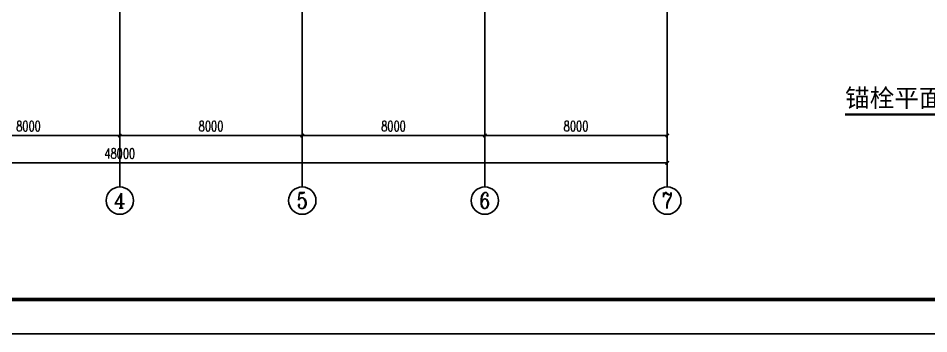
# Model space of a CAD drawing. Header units: millimetres. Extents: x 6950065 to 7140129, y 16284814 to 19754034.
# Drawn here: x 6996890 to 7036803, y 18629910 to 18643730 of the extents above; entities that cross this region are included whole.
import ezdxf
from ezdxf.enums import TextEntityAlignment as Align

# ---------------------------------------------------------------- set-up
doc = ezdxf.new("R2010")
doc.units = ezdxf.units.MM
doc.header["$LTSCALE"] = 1500
doc.header["$MEASUREMENT"] = 0
doc.linetypes.add('DOTE', pattern=[2.42, 2, -0.2, 0.02, -0.2])
doc.layers.get('Defpoints').update_dxf_attribs({"color": 1})
for name, color, linetype in [('AXIS_TEXT', 7, 'Continuous'), ('C型钢', 6, 'Continuous'), ('DIM_ELEV', 3, 'Continuous'), ('DIM_SYMB', 165, 'Continuous'), ('DOTE', 250, 'DOTE'), ('TK', 4, 'Continuous')]:
    doc.layers.add(name, color=color, linetype=linetype)
doc.styles.add('_TCH_AXIS', font='COMPLEX', dxfattribs={"bigfont": 'GBCBIG'})
doc.styles.add('_TCH_DIM_T3', font='SIMPLEX', dxfattribs={"width": 0.705882, "bigfont": 'GBCBIG'})
doc.styles.add('_TCH_DYN', font='')
doc.styles.add('COMPLEX', font='COMPLEX')
doc.styles.get('_TCH_DYN').set_extended_font_data('SimSun')
doc.dimstyles.new('_TCH_ARCH&&150', dxfattribs={"dimtxt": 446.25, "dimasz": 150, "dimexe": 375, "dimexo": 450, "dimgap": 189.375, "dimtad": 1, "dimdec": 0, "dimzin": 0, "dimdsep": 46, "dimtxsty": '_TCH_DIM_T3', "dimblk": 'ARCHTICK', "dimcen": 0.09, "dimclrt": 7, "dimazin": 2, "dimtfac": 1, "dimtdec": 0, "dimtix": 1, "dimtmove": 2, "dimatfit": 3, "dimfxl": 0, "dimtolj": 1, "dimtzin": 0, "dimarcsym": 0})

# ---------------------------------------------------------------- blocks, each defined once
blk = doc.blocks.new('GeYuanFrame_61683632', base_point=(20.09, 4.53))
at = {"layer": 'TK'}
blk.add_lwpolyline([(20.09, 4.53), (20.09, 598.53), (861.09, 598.53), (861.09, 4.53)], close=True, dxfattribs=at)
at = {"layer": 'TK', "const_width": 1}
blk.add_lwpolyline([(45.09, 588.53), (851.09, 588.53), (851.09, 14.53), (45.09, 14.53)], close=True, dxfattribs=at)
blk = doc.blocks.new('_ArchTick')
at = {"color": 0, "linetype": 'ByBlock', "const_width": 0.4}
blk.add_lwpolyline([(-0.5, -0.5), (0.5, 0.5)], dxfattribs=at)
blk = doc.blocks.new('*D1551')
at = {"layer": 'Defpoints', "color": 0}
for p in [(6993342, 18642342), (7001342, 18642342), (7001342, 18638592)]:
    blk.add_point(p, dxfattribs=at)
at = {"layer": 'DIM_ELEV', "color": 0, "lineweight": -2}
for p, q in [((6993342, 18641892), (6993342, 18638217)), ((7001342, 18641892), (7001342, 18638217)), ((6993342, 18638592), (7001342, 18638592))]:
    blk.add_line(p, q, dxfattribs=at)
at = {"layer": 'DIM_ELEV', "color": 0, "lineweight": -2, "xscale": 150, "yscale": 150, "zscale": 150, "rotation": 180}
blk.add_blockref('_ArchTick', (6993342, 18638592), dxfattribs=at)
at = {"layer": 'DIM_ELEV', "color": 0, "lineweight": -2, "xscale": 150, "yscale": 150, "zscale": 150}
blk.add_blockref('_ArchTick', (7001342, 18638592), dxfattribs=at)
at = {"layer": 'DIM_ELEV', "color": 7, "insert": (6997342, 18639004), "char_height": 446.2, "attachment_point": 5, "style": '_TCH_DIM_T3'}
blk.add_mtext('\\A1;8000', dxfattribs=at)
blk = doc.blocks.new('*D1552')
at = {"layer": 'Defpoints', "color": 0}
for p in [(7001342, 18642342), (7009342, 18642342), (7009342, 18638592)]:
    blk.add_point(p, dxfattribs=at)
at = {"layer": 'DIM_ELEV', "color": 0, "lineweight": -2}
for p, q in [((7001342, 18641892), (7001342, 18638217)), ((7009342, 18641892), (7009342, 18638217)), ((7001342, 18638592), (7009342, 18638592))]:
    blk.add_line(p, q, dxfattribs=at)
at = {"layer": 'DIM_ELEV', "color": 0, "lineweight": -2, "xscale": 150, "yscale": 150, "zscale": 150, "rotation": 180}
blk.add_blockref('_ArchTick', (7001342, 18638592), dxfattribs=at)
at = {"layer": 'DIM_ELEV', "color": 0, "lineweight": -2, "xscale": 150, "yscale": 150, "zscale": 150}
blk.add_blockref('_ArchTick', (7009342, 18638592), dxfattribs=at)
at = {"layer": 'DIM_ELEV', "color": 7, "insert": (7005342, 18639004), "char_height": 446.2, "attachment_point": 5, "style": '_TCH_DIM_T3'}
blk.add_mtext('\\A1;8000', dxfattribs=at)
blk = doc.blocks.new('*D1553')
at = {"layer": 'Defpoints', "color": 0}
for p in [(7009342, 18642342), (7017342, 18642342), (7017342, 18638592)]:
    blk.add_point(p, dxfattribs=at)
at = {"layer": 'DIM_ELEV', "color": 0, "lineweight": -2}
for p, q in [((7009342, 18641892), (7009342, 18638217)), ((7017342, 18641892), (7017342, 18638217)), ((7009342, 18638592), (7017342, 18638592))]:
    blk.add_line(p, q, dxfattribs=at)
at = {"layer": 'DIM_ELEV', "color": 0, "lineweight": -2, "xscale": 150, "yscale": 150, "zscale": 150, "rotation": 180}
blk.add_blockref('_ArchTick', (7009342, 18638592), dxfattribs=at)
at = {"layer": 'DIM_ELEV', "color": 0, "lineweight": -2, "xscale": 150, "yscale": 150, "zscale": 150}
blk.add_blockref('_ArchTick', (7017342, 18638592), dxfattribs=at)
at = {"layer": 'DIM_ELEV', "color": 7, "insert": (7013342, 18639004), "char_height": 446.2, "attachment_point": 5, "style": '_TCH_DIM_T3'}
blk.add_mtext('\\A1;8000', dxfattribs=at)
blk = doc.blocks.new('*D1554')
at = {"layer": 'Defpoints', "color": 0}
for p in [(7017342, 18642342), (7025342, 18642342), (7025342, 18638592)]:
    blk.add_point(p, dxfattribs=at)
at = {"layer": 'DIM_ELEV', "color": 0, "lineweight": -2}
for p, q in [((7017342, 18641892), (7017342, 18638217)), ((7025342, 18641892), (7025342, 18638217)), ((7017342, 18638592), (7025342, 18638592))]:
    blk.add_line(p, q, dxfattribs=at)
at = {"layer": 'DIM_ELEV', "color": 0, "lineweight": -2, "xscale": 150, "yscale": 150, "zscale": 150, "rotation": 180}
blk.add_blockref('_ArchTick', (7017342, 18638592), dxfattribs=at)
at = {"layer": 'DIM_ELEV', "color": 0, "lineweight": -2, "xscale": 150, "yscale": 150, "zscale": 150}
blk.add_blockref('_ArchTick', (7025342, 18638592), dxfattribs=at)
at = {"layer": 'DIM_ELEV', "color": 7, "insert": (7021342, 18639004), "char_height": 446.2, "attachment_point": 5, "style": '_TCH_DIM_T3'}
blk.add_mtext('\\A1;8000', dxfattribs=at)
blk = doc.blocks.new('*D1555')
at = {"layer": 'Defpoints', "color": 0}
for p in [(6977342, 18642342), (7025342, 18642342), (7025342, 18637392)]:
    blk.add_point(p, dxfattribs=at)
at = {"layer": 'DIM_ELEV', "color": 0, "lineweight": -2}
for p, q in [((6977342, 18641892), (6977342, 18637017)), ((7025342, 18641892), (7025342, 18637017)), ((6977342, 18637392), (7025342, 18637392))]:
    blk.add_line(p, q, dxfattribs=at)
at = {"layer": 'DIM_ELEV', "color": 0, "lineweight": -2, "xscale": 150, "yscale": 150, "zscale": 150, "rotation": 180}
blk.add_blockref('_ArchTick', (6977342, 18637392), dxfattribs=at)
at = {"layer": 'DIM_ELEV', "color": 0, "lineweight": -2, "xscale": 150, "yscale": 150, "zscale": 150}
blk.add_blockref('_ArchTick', (7025342, 18637392), dxfattribs=at)
at = {"layer": 'DIM_ELEV', "color": 7, "insert": (7001342, 18637804), "char_height": 446.2, "attachment_point": 5, "style": '_TCH_DIM_T3'}
blk.add_mtext('\\A1;48000', dxfattribs=at)
blk = doc.blocks.new('_AXISO')
blk.add_circle((0, 0), 0.5)
at = {"layer": 'AXIS_TEXT', "style": 'COMPLEX', "width": 1.041667}
blk.add_attdef('A', text='', height=0.56, dxfattribs=at).set_placement((-0.25, -0.28), (0.25, -0.28), align=Align.FIT)

msp = doc.modelspace()

# ---------------------------------------------------------------- linework, layer by layer
at = {"layer": 'DIM_ELEV'}
for p, q in [((7001341.7, 18642341.6), (7001341.7, 18636341.6)), ((7009341.7, 18642341.6), (7009341.7, 18636341.6)), ((7017341.7, 18642341.6), (7017341.7, 18636341.6)), ((7025341.7, 18642341.6), (7025341.7, 18636341.6))]:
    msp.add_line(p, q, dxfattribs=at)
at = {"layer": 'DIM_SYMB', "const_width": 105}
msp.add_lwpolyline([(7033130.6, 18639513.1), (7041138.1, 18639513.1)], dxfattribs=at)
at = {"layer": 'DOTE', "color": 1}
for p, q in [((7001341.7, 18702341.6), (7001341.7, 18642341.6)), ((7009341.7, 18702341.6), (7009341.7, 18642341.6)), ((7017341.7, 18702341.6), (7017341.7, 18642341.6)), ((7025341.7, 18702341.6), (7025341.7, 18642341.6))]:
    msp.add_line(p, q, dxfattribs=at)

# ---------------------------------------------------------------- block references
at = {"layer": 'C型钢', "color": 3, "xscale": 150, "yscale": 150, "zscale": 150}
msp.add_blockref('GeYuanFrame_61683632', (6955997, 18629910.1), dxfattribs=at)
at = {"layer": 'DIM_ELEV'}
ref = msp.add_blockref('_AXISO', (7001341.7, 18635741.6), dxfattribs=dict(at, xscale=1200, yscale=1200, zscale=1200))
ref.add_attrib('A', '4', dxfattribs={"layer": 'AXIS_TEXT', "height": 668.2, "style": '_TCH_AXIS'}).set_placement((7001087.2, 18635407.5), (7001596.3, 18635407.5), align=Align.FIT)
ref = msp.add_blockref('_AXISO', (7009341.7, 18635741.6), dxfattribs=dict(at, xscale=1200, yscale=1200, zscale=1200))
ref.add_attrib('A', '5', dxfattribs={"layer": 'AXIS_TEXT', "height": 698.9, "style": '_TCH_AXIS'}).set_placement((7009108.8, 18635392.1), (7009574.7, 18635392.1), align=Align.FIT)
ref = msp.add_blockref('_AXISO', (7017341.7, 18635741.6), dxfattribs=dict(at, xscale=1200, yscale=1200, zscale=1200))
ref.add_attrib('A', '6', dxfattribs={"layer": 'AXIS_TEXT', "height": 698.9, "style": '_TCH_AXIS'}).set_placement((7017108.8, 18635392.1), (7017574.7, 18635392.1), align=Align.FIT)
ref = msp.add_blockref('_AXISO', (7025341.7, 18635741.6), dxfattribs=dict(at, xscale=1200, yscale=1200, zscale=1200))
ref.add_attrib('A', '7', dxfattribs={"layer": 'AXIS_TEXT', "height": 698.9, "style": '_TCH_AXIS'}).set_placement((7025108.8, 18635392.1), (7025574.7, 18635392.1), align=Align.FIT)

# ---------------------------------------------------------------- texts
at = {"layer": 'DIM_SYMB', "color": 7, "style": '_TCH_DYN'}
msp.add_text('锚栓平面布置图', height=793.04, dxfattribs=at).set_placement((7033130.6, 18639842.7))

# ---------------------------------------------------------------- dimensions: what is measured, and where the dimension line sits
at = {"layer": 'DIM_ELEV'}
for p1, p2, distance, picture, middle in [((6977341.7, 18642341.6), (7025341.7, 18642341.6), -4950, '*D1555', (7001341.7, 18637804.1)), ((6993341.7, 18642341.6), (7001341.7, 18642341.6), -3750, '*D1551', (6997341.7, 18639004.1)), ((7001341.7, 18642341.6), (7009341.7, 18642341.6), -3750, '*D1552', (7005341.7, 18639004.1)), ((7009341.7, 18642341.6), (7017341.7, 18642341.6), -3750, '*D1553', (7013341.7, 18639004.1)), ((7017341.7, 18642341.6), (7025341.7, 18642341.6), -3750, '*D1554', (7021341.7, 18639004.1))]:
    dim = msp.add_aligned_dim(p1=p1, p2=p2, distance=distance, dimstyle='_TCH_ARCH&&150', dxfattribs=at)
    dim.commit()
    dim.dimension.update_dxf_attribs({"geometry": picture, "text_midpoint": middle})

doc.saveas('drawing.dxf')
